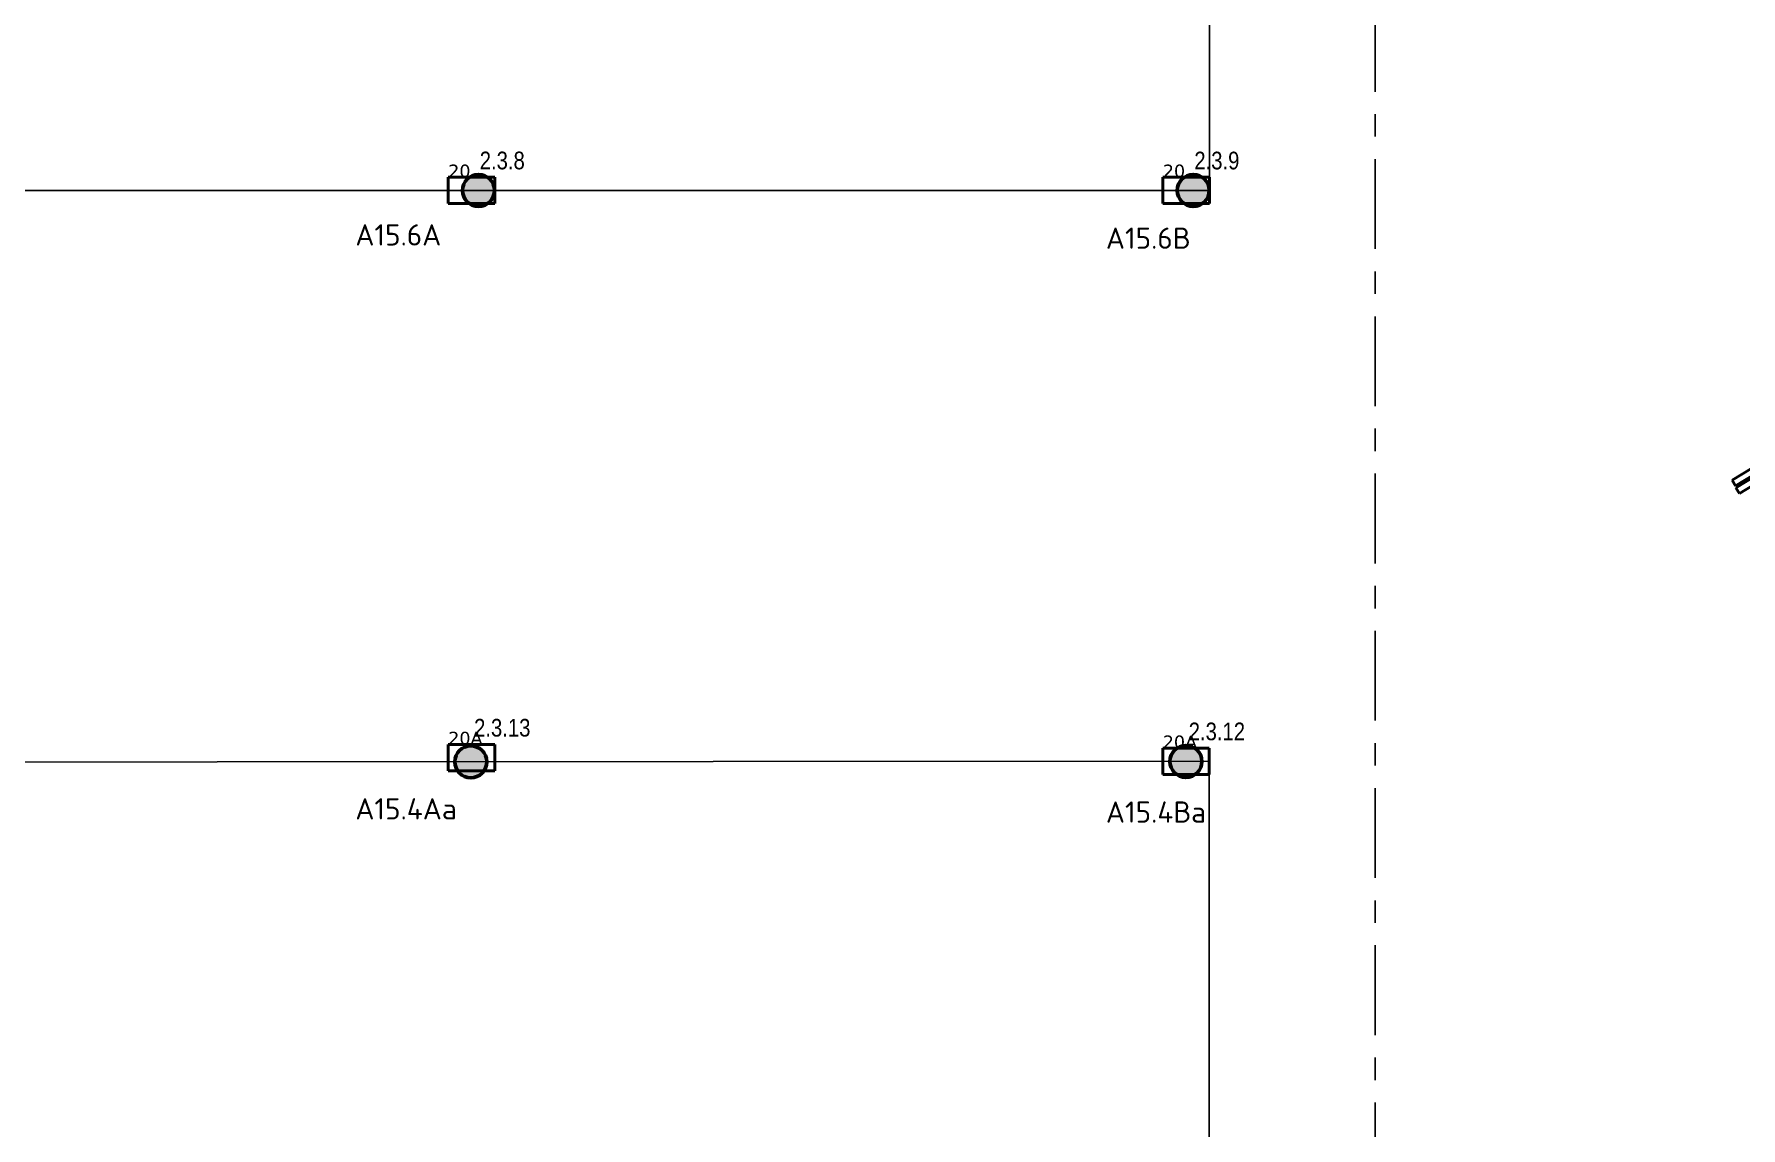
# Model space of a CAD drawing. Header units: millimetres. Extents: x -243740 to 150609, y -473655 to -165121.
# Drawn here: x -20220 to 3897, y -377843 to -362383 of the extents above; entities that cross this region are included whole.
import ezdxf
from ezdxf.enums import TextEntityAlignment as Align

# ---------------------------------------------------------------- set-up
doc = ezdxf.new("R2010")
doc.units = ezdxf.units.MM
doc.linetypes.add('Линия сетки', pattern=[22.225, 12.7, -3.175, 3.175, -3.175])
doc.layers.add('_Гр.ЩД-1А.5.9.I1.7', color=6, linetype='Continuous')
for name, color, linetype, lineweight in [('_освещение_dali', 3, 'Continuous', 50), ('DALLI', 6, 'TRAY', 30), ('DLX_LUM 4', 5, 'Continuous', 40), ('Аварийное_овещение', 1, 'Continuous', 30)]:
    doc.layers.add(name, color=color, linetype=linetype, lineweight=lineweight)
doc.layers.add('сВЕтильники', color=7, linetype='Continuous', lineweight=40, true_color=0x600080)
doc.styles.add('ELine', font='txt.shx')
doc.styles.add('ISOCPEUR_1', font='isocpeur.ttf', dxfattribs={"height": 200})
doc.styles.get("Standard").update_dxf_attribs({"font": 'ARIALN.TTF'})
doc.styles.add('TableTextStyle', font='')
doc.styles.get('TableTextStyle').set_extended_font_data('VERDANA.TTF')
doc.linetypes.add('TRAY', pattern='A,12.119257,["_",ELine,S=4.5,R=90,X=0,Y=-1.555839],0.750382,["_",ELine,S=4.5,R=0,X=0,Y=-0.805849],1.314849,["_",ELine,S=4.5,R=0,X=0,Y=-0.805849],2.250029,["_",ELine,S=4.5,R=90,X=0,Y=-1.555839],13.565483', length=30)
doc.linetypes.add('Truba', pattern='A,3e-05,[4,MSH_7,S=1,R=0,X=0,Y=0],-3.022072', length=3.022102)

# ---------------------------------------------------------------- blocks, each defined once
blk = doc.blocks.new('dgdg')
at = {"layer": 'Аварийное_овещение', "lineweight": 40}
for points in [[(220272, 24641, 0), (220272, 25013, 0)], [(220272, 25013, 0), (220272, 24641, 0)], [(220272, 25013, 0), (220929, 25013, 0)], [(220929, 25013, 0), (220272, 25013, 0)], [(220929, 25013, 0), (220272, 25013, 0)], [(220272, 25013, 0), (220272, 24641, 0)], [(220272, 24641, 0), (220272, 25013, 0)], [(220272, 25013, 0), (220929, 25013, 0)], [(220929, 25013, 0), (220929, 24641, 0)], [(220929, 24641, 0), (220929, 25013, 0)], [(220929, 24641, 0), (220929, 25013, 0)], [(220929, 25013, 0), (220929, 24641, 0)], [(230369, 24589, 0), (230369, 24961, 0)], [(230369, 24961, 0), (230369, 24589, 0)], [(230369, 24961, 0), (231026, 24961, 0)], [(231026, 24961, 0), (230369, 24961, 0)], [(231026, 24961, 0), (230369, 24961, 0)], [(230369, 24961, 0), (230369, 24589, 0)], [(230369, 24589, 0), (230369, 24961, 0)], [(230369, 24961, 0), (231026, 24961, 0)], [(231026, 24961, 0), (231026, 24589, 0)], [(231026, 24589, 0), (231026, 24961, 0)], [(231026, 24589, 0), (231026, 24961, 0)], [(231026, 24961, 0), (231026, 24589, 0)], [(220929, 24641, 0), (220272, 24641, 0)], [(220272, 24641, 0), (220929, 24641, 0)], [(220272, 24641, 0), (220929, 24641, 0)], [(220929, 24641, 0), (220272, 24641, 0)], [(231026, 24589, 0), (230369, 24589, 0)], [(230369, 24589, 0), (231026, 24589, 0)], [(230369, 24589, 0), (231026, 24589, 0)], [(231026, 24589, 0), (230369, 24589, 0)]]:
    blk.add_polyline3d(points, dxfattribs=at)
at = {"layer": 'сВЕтильники', "lineweight": 40}
for points in [[(220272, 32659, 0), (220272, 33031, 0)], [(220272, 33031, 0), (220272, 32659, 0)], [(220272, 33031, 0), (220929, 33031, 0)], [(220929, 33031, 0), (220272, 33031, 0)], [(220929, 33031, 0), (220272, 33031, 0)], [(220272, 33031, 0), (220272, 32659, 0)], [(220272, 32659, 0), (220272, 33031, 0)], [(220272, 33031, 0), (220929, 33031, 0)], [(220929, 33031, 0), (220929, 32659, 0)], [(220929, 32659, 0), (220929, 33031, 0)], [(220929, 32659, 0), (220929, 33031, 0)], [(220929, 33031, 0), (220929, 32659, 0)], [(230370, 32659, 0), (230370, 33031, 0)], [(230370, 33031, 0), (230370, 32659, 0)], [(230370, 33031, 0), (231027, 33031, 0)], [(231027, 33031, 0), (230370, 33031, 0)], [(231027, 33031, 0), (230370, 33031, 0)], [(230370, 33031, 0), (230370, 32659, 0)], [(230370, 32659, 0), (230370, 33031, 0)], [(230370, 33031, 0), (231027, 33031, 0)], [(231027, 33031, 0), (231027, 32659, 0)], [(231027, 32659, 0), (231027, 33031, 0)], [(231027, 32659, 0), (231027, 33031, 0)], [(231027, 33031, 0), (231027, 32659, 0)], [(220929, 32659, 0), (220272, 32659, 0)], [(220272, 32659, 0), (220929, 32659, 0)], [(220272, 32659, 0), (220929, 32659, 0)], [(220929, 32659, 0), (220272, 32659, 0)], [(231027, 32659, 0), (230370, 32659, 0)], [(230370, 32659, 0), (231027, 32659, 0)], [(230370, 32659, 0), (231027, 32659, 0)], [(231027, 32659, 0), (230370, 32659, 0)]]:
    blk.add_polyline3d(points, dxfattribs=at)
at = {"layer": 'Аварийное_овещение', "style": 'ISOCPEUR_1'}
for s, p in [('А15.4Аа', (218959, 23954)), ('А15.4Ва', (229565, 23908))]:
    blk.add_text(s, height=300, dxfattribs=at).set_placement(p)
at = {"layer": 'сВЕтильники', "style": 'ISOCPEUR_1'}
for s, p in [('А15.6А', (218959, 32066)), ('А15.6В', (229565, 32020))]:
    blk.add_text(s, height=300, dxfattribs=at).set_placement(p)
blk = doc.blocks.new('A$Caabd1818')
at = {"layer": 'DLX_LUM 4'}
for points in [[(-197, 28836, 0), (1060, 29597, 0)], [(1060, 29597, 0), (-197, 28836, 0)], [(1060, 29597, 0), (-197, 28836, 0)], [(-197, 28836, 0), (1060, 29597, 0)], [(1109, 29516, 0), (-149, 28755, 0)], [(-149, 28755, 0), (1109, 29516, 0)], [(-149, 28755, 0), (1109, 29516, 0)], [(1109, 29516, 0), (-149, 28755, 0)], [(-143, 28727, 0), (1115, 29488, 0)], [(1115, 29488, 0), (-143, 28727, 0)], [(1115, 29488, 0), (-143, 28727, 0)], [(-143, 28727, 0), (1115, 29488, 0)], [(1163, 29408, 0), (-94, 28647, 0)], [(-94, 28647, 0), (1163, 29408, 0)], [(-94, 28647, 0), (1163, 29408, 0)], [(1163, 29408, 0), (-94, 28647, 0)], [(-197, 28836, 0), (-197, 28836, 0)], [(-149, 28755, 0), (-197, 28836, 0)], [(-197, 28836, 0), (-197, 28836, 0)], [(-197, 28836, 0), (-149, 28755, 0)], [(-197, 28836, 0), (-149, 28755, 0)], [(-149, 28755, 0), (-197, 28836, 0)], [(-149, 28755, 0), (-149, 28755, 0)], [(-149, 28755, 0), (-149, 28755, 0)], [(-143, 28727, 0), (-143, 28727, 0)], [(-94, 28647, 0), (-143, 28727, 0)], [(-143, 28727, 0), (-143, 28727, 0)], [(-143, 28727, 0), (-94, 28647, 0)], [(-143, 28727, 0), (-94, 28647, 0)], [(-94, 28647, 0), (-143, 28727, 0)], [(-94, 28647, 0), (-94, 28647, 0)], [(-94, 28647, 0), (-94, 28647, 0)]]:
    blk.add_polyline3d(points, dxfattribs=at)
blk = doc.blocks.new('A$Cab2378fa')
at = {"lineweight": 25}
h = blk.add_hatch(color=0, dxfattribs=at)
h.paths.add_polyline_path([(162, -157, 0.442338), (148, 178), (0, 0)])
h.paths.add_polyline_path([(-142, -170), (0, 0), (-163, 158, 0.430096)])
at = {"lineweight": 25, "true_color": 0xfff5f5}
h = blk.add_hatch(color=7, dxfattribs=at)
h.dxf.hatch_style = 1
h.paths.add_polyline_path([(0, 0), (-142, -170, 0.174923), (3, -222, 0.197808), (162, -157)])
h.paths.add_polyline_path([(-163, 158), (0, 0), (148, 178, 0.175398), (3, 230, 0.209014)])
blk.add_circle((3, 4), 226)

msp = doc.modelspace()

# ---------------------------------------------------------------- linework, layer by layer
at = {"layer": '_Гр.ЩД-1А.5.9.I1.7', "ltscale": 100}
msp.add_lwpolyline([(-150052, -393665), (-150052, -384058), (-40908, -384058), (-40908, -380597), (-3614, -380598), (-3614, -372662), (-38668, -372682), (-38668, -364593), (-3613, -364593), (-3613, -356723), (-38668, -356692)], dxfattribs=at)
at = {"layer": 'DALLI', "color": 0, "linetype": 'Линия сетки', "lineweight": -3, "ltscale": 100}
msp.add_lwpolyline([(-39895, -353037), (-1272, -353037), (-1272, -382937), (-39895, -382937)], close=True, dxfattribs=at)

# ---------------------------------------------------------------- block references
at = {"layer": '_освещение_dali', "color": 5, "ltscale": 100}
for p in [(-13943, -364596), (-3843, -364596)]:
    msp.add_blockref('A$Cab2378fa', p, dxfattribs=at)
at = {"layer": '_освещение_dali', "color": 1, "ltscale": 100}
for p in [(-14053, -372672), (-3947, -372667)]:
    msp.add_blockref('A$Cab2378fa', p, dxfattribs=at)
at = {"layer": 'Defpoints', "linetype": 'Truba'}
msp.add_blockref('dgdg', (-234640, -397437), dxfattribs=at)
at = {"layer": 'Defpoints', "linetype": 'Truba', "ltscale": 100}
msp.add_blockref('A$Caabd1818', (3970, -397522), dxfattribs=at)

# ---------------------------------------------------------------- texts
at = {"layer": '_Гр.ЩД-1А.5.9.I1.7', "ltscale": 100}
for s, p in [('2.3.8', (-13605, -364369)), ('2.3.9', (-3507, -364370)), ('2.3.13', (-13605, -372387)), ('2.3.12', (-3507, -372439))]:
    msp.add_text(s, height=250, dxfattribs=at).set_placement(p, align=Align.BOTTOM_CENTER)
at = {"layer": '_освещение_dali', "color": 31, "true_color": 0xfcc187, "style": 'TableTextStyle'}
for s, p in [('20', (-14368, -364407)), ('20', (-4270, -364407)), ('20А', (-14368, -372424)), ('20А', (-4271, -372477))]:
    msp.add_text(s, height=180, dxfattribs=at).set_placement(p)

doc.saveas('drawing.dxf')
